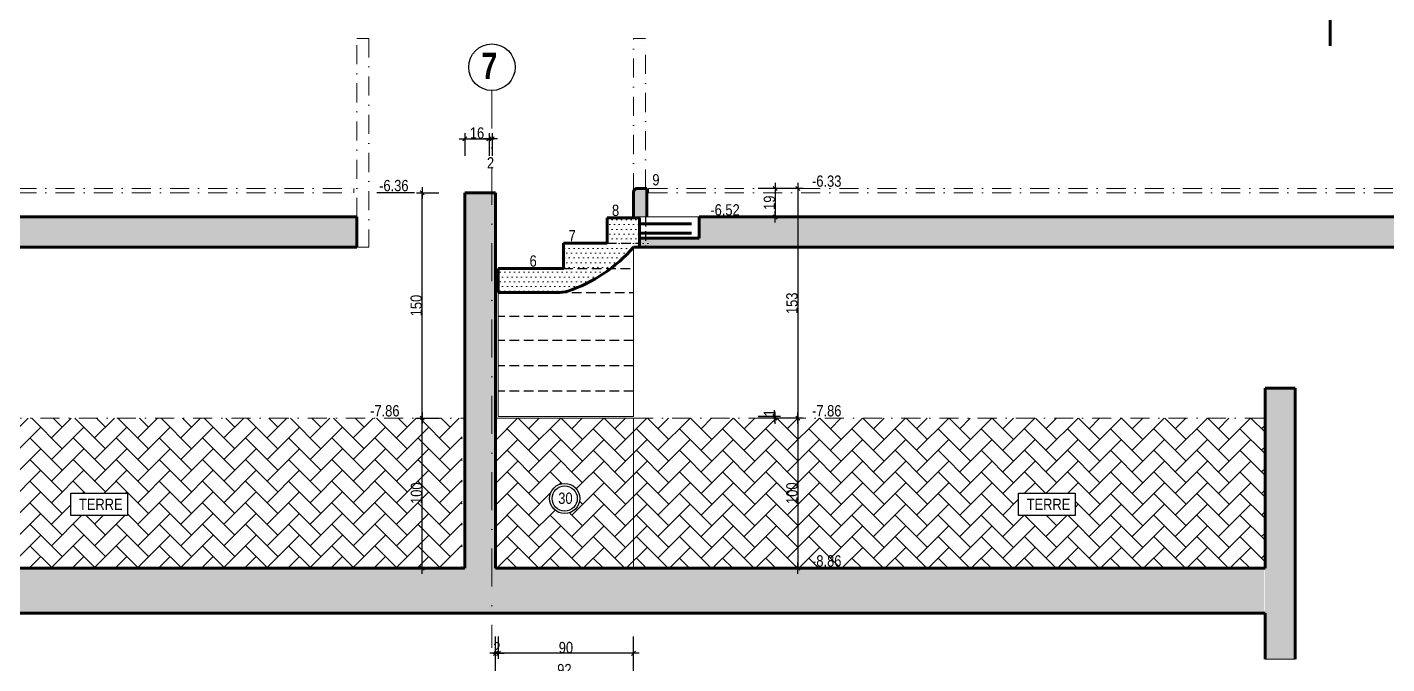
# Model space of a CAD drawing. Header units: centimetres. Extents: x 10776 to 19730, y -16504 to -13534.
# Drawn here: x 11688 to 13501, y -15426 to -14578 of the extents above; entities that cross this region are included whole.
import ezdxf
from ezdxf.enums import TextEntityAlignment as Align

# ---------------------------------------------------------------- set-up
doc = ezdxf.new("R2010")
doc.units = ezdxf.units.CM
doc.header["$PDMODE"] = 1
doc.header["$PDSIZE"] = -2
doc.linetypes.add('CACHEX2', pattern=[19.05, 12.7, -6.35])
doc.linetypes.add('TIRETPTX2', pattern=[50.8, 25.4, -12.7, 0, -12.7])
for name, color, linetype in [('01_cote_gen', 4, 'Continuous'), ('01_linteaux', 2, 'Continuous'), ('01_murs_sup', 2, 'CACHEX2'), ('01_poch_BN', 9, 'Continuous'), ('01_poch_murs', 253, 'Continuous'), ('01_texte', 230, 'Continuous'), ('AA_COTES', 2, 'Continuous')]:
    doc.layers.add(name, color=color, linetype=linetype)
doc.layers.add('01_murs_coup', color=5, linetype='Continuous', lineweight=60)
doc.layers.add('01_tram_axes', color=2, linetype='TIRETPTX2', lineweight=9)
doc.styles.add('ARIAL NA', font='ARIALN.TTF')
doc.styles.add('impact', font='impact.ttf')
doc.styles.add('STYLE2', font='ARIALN.TTF')
doc.dimstyles.new('JB25', dxfattribs={"dimscale": 0.1, "dimtxt": 150, "dimasz": 15, "dimexe": 0.1, "dimexo": 0.1, "dimgap": 0.09, "dimtad": 1, "dimdec": 1, "dimlfac": 0.5, "dimdsep": 46, "dimtxsty": 'STYLE2', "dimblk1": 'BOND_G', "dimblk2": 'BOND_D', "dimsah": 1, "dimcen": 1.5, "dimdle": 0.01, "dimse1": 1, "dimse2": 1, "dimclrd": 4, "dimclre": 2, "dimclrt": 6, "dimazin": 2, "dimtfac": 2.333333, "dimtdec": 1, "dimtix": 1, "dimtmove": 2, "dimatfit": 3, "dimldrblk": 'BOND_G', "dimfxl": 1, "dimtolj": 1, "dimtzin": 0, "dimarcsym": 0})

# ---------------------------------------------------------------- blocks, each defined once
blk = doc.blocks.new('BOND_G')
at = {"layer": 'AA_COTES', "color": 0}
for p, q in [((0, -5), (0, 15)), ((5, 0), (-5, 0)), ((1.8, 1.8), (-1.8, -1.8))]:
    blk.add_line(p, q, dxfattribs=at)
blk = doc.blocks.new('BOND_D')
at = {"layer": 'AA_COTES', "color": 0}
for p, q in [((5, 0), (-5, 0)), ((-1.8, -1.8), (1.8, 1.8)), ((0, 5), (0, -15))]:
    blk.add_line(p, q, dxfattribs=at)
blk = doc.blocks.new('*D2864')
at = {"layer": '01_poch_murs', "color": 4, "lineweight": -2, "transparency": 16777216}
blk.add_line((12214.8, -15097.5), (12214.8, -14800.5), dxfattribs=at)
at = {"layer": 'Defpoints', "color": 0, "lineweight": 0, "transparency": 16777216}
for p in [(12214.8, -14799), (12274.5, -14799), (12254.7, -15099)]:
    blk.add_point(p, dxfattribs=at)
at = {"layer": '01_poch_murs', "color": 4, "lineweight": -2, "transparency": 16777216, "xscale": 1.5, "yscale": 1.5, "zscale": 1.5}
for name, p, rotation in [('BOND_D', (12214.8, -14799), 90), ('BOND_G', (12214.8, -15099), 270)]:
    blk.add_blockref(name, p, dxfattribs=dict(at, rotation=rotation))
at = {"layer": '01_poch_murs', "color": 6, "lineweight": 0, "transparency": 16777216, "insert": (12207.1, -14949), "char_height": 15, "attachment_point": 5, "rotation": 90, "style": 'STYLE2'}
blk.add_mtext('\\A1;150', dxfattribs=at)
blk = doc.blocks.new('*D2925')
at = {"layer": '01_poch_murs', "color": 4, "lineweight": -2, "transparency": 16777216}
blk.add_line((12495.1, -15441.7), (12314.1, -15441.7), dxfattribs=at)
at = {"layer": 'Defpoints', "color": 0, "lineweight": 0, "transparency": 16777216}
for p in [(12312.6, -15299), (12496.6, -15299), (12312.6, -15441.7)]:
    blk.add_point(p, dxfattribs=at)
at = {"layer": '01_poch_murs', "color": 4, "lineweight": -2, "transparency": 16777216, "xscale": 1.5, "yscale": 1.5, "zscale": 1.5, "rotation": 180}
blk.add_blockref('BOND_D', (12312.6, -15441.7), dxfattribs=at)
at = {"layer": '01_poch_murs', "color": 4, "lineweight": -2, "transparency": 16777216, "xscale": 1.5, "yscale": 1.5, "zscale": 1.5}
blk.add_blockref('BOND_G', (12496.6, -15441.7), dxfattribs=at)
at = {"layer": '01_poch_murs', "color": 6, "lineweight": 0, "transparency": 16777216, "insert": (12404.6, -15434.1), "char_height": 15, "attachment_point": 5, "style": 'STYLE2'}
blk.add_mtext('\\A1;92', dxfattribs=at)
blk = doc.blocks.new('*D2926')
at = {"layer": '01_poch_murs', "color": 4, "lineweight": -2, "transparency": 16777216}
blk.add_line((12495.1, -15412.3), (12318.1, -15412.3), dxfattribs=at)
at = {"layer": 'Defpoints', "color": 0, "lineweight": 0, "transparency": 16777216}
for p in [(12496.6, -15299), (12316.6, -15389.8), (12316.6, -15412.3)]:
    blk.add_point(p, dxfattribs=at)
at = {"layer": '01_poch_murs', "color": 4, "lineweight": -2, "transparency": 16777216, "xscale": 1.5, "yscale": 1.5, "zscale": 1.5, "rotation": 180}
blk.add_blockref('BOND_D', (12316.6, -15412.3), dxfattribs=at)
at = {"layer": '01_poch_murs', "color": 4, "lineweight": -2, "transparency": 16777216, "xscale": 1.5, "yscale": 1.5, "zscale": 1.5}
blk.add_blockref('BOND_G', (12496.6, -15412.3), dxfattribs=at)
at = {"layer": '01_poch_murs', "color": 6, "lineweight": 0, "transparency": 16777216, "insert": (12406.6, -15404.7), "char_height": 15, "attachment_point": 5, "style": 'STYLE2'}
blk.add_mtext('\\A1;90', dxfattribs=at)
blk = doc.blocks.new('*D2865')
at = {"layer": '01_poch_murs', "color": 4, "lineweight": -2, "transparency": 16777216}
for p, q in [((12311.1, -15412.3), (12309.6, -15412.3)), ((12312.6, -15412.3), (12316.6, -15412.3)), ((12318.1, -15412.3), (12319.6, -15412.3))]:
    blk.add_line(p, q, dxfattribs=at)
at = {"layer": 'Defpoints', "color": 0, "lineweight": 0, "transparency": 16777216}
for p in [(12316.6, -15396.8), (12312.6, -15419.2), (12316.6, -15412.3)]:
    blk.add_point(p, dxfattribs=at)
at = {"layer": '01_poch_murs', "color": 4, "lineweight": -2, "transparency": 16777216, "xscale": 1.5, "yscale": 1.5, "zscale": 1.5}
blk.add_blockref('BOND_G', (12312.6, -15412.3), dxfattribs=at)
at = {"layer": '01_poch_murs', "color": 4, "lineweight": -2, "transparency": 16777216, "xscale": 1.5, "yscale": 1.5, "zscale": 1.5, "rotation": 180}
blk.add_blockref('BOND_D', (12316.6, -15412.3), dxfattribs=at)
at = {"layer": '01_poch_murs', "color": 6, "lineweight": 0, "transparency": 16777216, "insert": (12314.6, -15404.8), "char_height": 15, "attachment_point": 5, "style": 'STYLE2'}
blk.add_mtext('\\A1;2', dxfattribs=at)
blk = doc.blocks.new('*D2848')
at = {"layer": '01_cote_gen', "color": 4, "lineweight": -2, "transparency": 16777216}
blk.add_line((12715.6, -14794.5), (12715.6, -15097.5), dxfattribs=at)
at = {"layer": 'Defpoints', "color": 0, "lineweight": 0, "transparency": 16777216}
for p in [(12737.4, -14793), (12715.6, -15099), (12737.4, -15099)]:
    blk.add_point(p, dxfattribs=at)
at = {"layer": '01_cote_gen', "color": 4, "lineweight": -2, "transparency": 16777216, "xscale": 1.5, "yscale": 1.5, "zscale": 1.5}
for name, p, rotation in [('BOND_G', (12715.6, -14793), 90), ('BOND_D', (12715.6, -15099), 270)]:
    blk.add_blockref(name, p, dxfattribs=dict(at, rotation=rotation))
at = {"layer": '01_cote_gen', "color": 6, "lineweight": 0, "transparency": 16777216, "insert": (12708, -14946), "char_height": 15, "attachment_point": 5, "rotation": 90, "style": 'STYLE2'}
blk.add_mtext('\\A1;153', dxfattribs=at)
blk = doc.blocks.new('*D2849')
at = {"layer": '01_cote_gen', "color": 4, "lineweight": -2, "transparency": 16777216}
blk.add_line((12715.6, -15100.5), (12715.6, -15297.5), dxfattribs=at)
at = {"layer": 'Defpoints', "color": 0, "lineweight": 0, "transparency": 16777216}
for p in [(12693.1, -15099), (12693.1, -15299), (12715.6, -15299)]:
    blk.add_point(p, dxfattribs=at)
at = {"layer": '01_cote_gen', "color": 4, "lineweight": -2, "transparency": 16777216, "xscale": 1.5, "yscale": 1.5, "zscale": 1.5}
for name, p, rotation in [('BOND_G', (12715.6, -15099), 90), ('BOND_D', (12715.6, -15299), 270)]:
    blk.add_blockref(name, p, dxfattribs=dict(at, rotation=rotation))
at = {"layer": '01_cote_gen', "color": 6, "lineweight": 0, "transparency": 16777216, "insert": (12708, -15199), "char_height": 15, "attachment_point": 5, "rotation": 90, "style": 'STYLE2'}
blk.add_mtext('\\A1;100', dxfattribs=at)
blk = doc.blocks.new('*D2921')
at = {"layer": '01_cote_gen', "color": 4, "lineweight": -2, "transparency": 16777216}
blk.add_line((12215.1, -15297.5), (12215.1, -15100.5), dxfattribs=at)
at = {"layer": 'Defpoints', "color": 0, "lineweight": 0, "transparency": 16777216}
for p in [(12215.1, -15099), (12258.4, -15099), (12272, -15299)]:
    blk.add_point(p, dxfattribs=at)
at = {"layer": '01_cote_gen', "color": 4, "lineweight": -2, "transparency": 16777216, "xscale": 1.5, "yscale": 1.5, "zscale": 1.5}
for name, p, rotation in [('BOND_D', (12215.1, -15099), 90), ('BOND_G', (12215.1, -15299), 270)]:
    blk.add_blockref(name, p, dxfattribs=dict(at, rotation=rotation))
at = {"layer": '01_cote_gen', "color": 6, "lineweight": 0, "transparency": 16777216, "insert": (12207.4, -15199), "char_height": 15, "attachment_point": 5, "rotation": 90, "style": 'STYLE2'}
blk.add_mtext('\\A1;100', dxfattribs=at)
blk = doc.blocks.new('*D2850')
at = {"layer": '01_cote_gen', "color": 4, "lineweight": -2, "transparency": 16777216}
blk.add_line((12685.6, -14794.5), (12685.6, -14829.5), dxfattribs=at)
at = {"layer": 'Defpoints', "color": 0, "lineweight": 0, "transparency": 16777216}
for p in [(12658.8, -14793), (12658.8, -14831), (12685.6, -14831)]:
    blk.add_point(p, dxfattribs=at)
at = {"layer": '01_cote_gen', "color": 4, "lineweight": -2, "transparency": 16777216, "xscale": 1.5, "yscale": 1.5, "zscale": 1.5}
for name, p, rotation in [('BOND_G', (12685.6, -14793), 90), ('BOND_D', (12685.6, -14831), 270)]:
    blk.add_blockref(name, p, dxfattribs=dict(at, rotation=rotation))
at = {"layer": '01_cote_gen', "color": 6, "lineweight": 0, "transparency": 16777216, "insert": (12677.9, -14812), "char_height": 15, "attachment_point": 5, "rotation": 90, "style": 'STYLE2'}
blk.add_mtext('\\A1;19', dxfattribs=at)
blk = doc.blocks.new('*D2922')
at = {"layer": '01_cote_gen', "color": 4, "lineweight": -2, "transparency": 16777216}
for p, q in [((12685.3, -15095.5), (12685.3, -15094)), ((12685.3, -15099), (12685.3, -15097)), ((12685.3, -15100.5), (12685.3, -15102))]:
    blk.add_line(p, q, dxfattribs=at)
at = {"layer": 'Defpoints', "color": 0, "lineweight": 0, "transparency": 16777216}
for p in [(12496.6, -15097), (12685.3, -15097), (12496.6, -15099)]:
    blk.add_point(p, dxfattribs=at)
at = {"layer": '01_cote_gen', "color": 4, "lineweight": -2, "transparency": 16777216, "xscale": 1.5, "yscale": 1.5, "zscale": 1.5}
for name, p, rotation in [('BOND_D', (12685.3, -15097), 270), ('BOND_G', (12685.3, -15099), 90)]:
    blk.add_blockref(name, p, dxfattribs=dict(at, rotation=rotation))
at = {"layer": '01_cote_gen', "color": 6, "lineweight": 0, "transparency": 16777216, "insert": (12677.8, -15092), "char_height": 15, "attachment_point": 5, "rotation": 90, "style": 'STYLE2'}
blk.add_mtext('\\A1;1', dxfattribs=at)
blk = doc.blocks.new('*D2996')
at = {"layer": '01_cote_gen', "color": 4, "lineweight": -2, "transparency": 16777216}
blk.add_line((12273.5, -14726.9), (12302.6, -14726.9), dxfattribs=at)
at = {"layer": 'Defpoints', "color": 0, "lineweight": 0, "transparency": 16777216}
for p in [(12304.1, -14726.9), (12272, -14799), (12304.1, -14799)]:
    blk.add_point(p, dxfattribs=at)
at = {"layer": '01_cote_gen', "color": 4, "lineweight": -2, "transparency": 16777216, "xscale": 1.5, "yscale": 1.5, "zscale": 1.5, "rotation": 180}
blk.add_blockref('BOND_G', (12272, -14726.9), dxfattribs=at)
at = {"layer": '01_cote_gen', "color": 4, "lineweight": -2, "transparency": 16777216, "xscale": 1.5, "yscale": 1.5, "zscale": 1.5}
blk.add_blockref('BOND_D', (12304.1, -14726.9), dxfattribs=at)
at = {"layer": '01_cote_gen', "color": 6, "lineweight": 0, "transparency": 16777216, "insert": (12288.1, -14719.2), "char_height": 15, "attachment_point": 5, "style": 'STYLE2'}
blk.add_mtext('\\A1;16', dxfattribs=at)
blk = doc.blocks.new('*D2997')
at = {"layer": '01_cote_gen', "color": 4, "lineweight": -2, "transparency": 16777216}
blk.add_line((12305.6, -14726.9), (12306.6, -14726.9), dxfattribs=at)
at = {"layer": 'Defpoints', "color": 0, "lineweight": 0, "transparency": 16777216}
for p in [(12308.1, -14726.9), (12304.1, -14799), (12308.1, -14899.5)]:
    blk.add_point(p, dxfattribs=at)
at = {"layer": '01_cote_gen', "color": 4, "lineweight": -2, "transparency": 16777216, "xscale": 1.5, "yscale": 1.5, "zscale": 1.5, "rotation": 180}
blk.add_blockref('BOND_G', (12304.1, -14726.9), dxfattribs=at)
at = {"layer": '01_cote_gen', "color": 4, "lineweight": -2, "transparency": 16777216, "xscale": 1.5, "yscale": 1.5, "zscale": 1.5}
blk.add_blockref('BOND_D', (12308.1, -14726.9), dxfattribs=at)
at = {"layer": '01_cote_gen', "color": 6, "lineweight": 0, "transparency": 16777216, "insert": (12306.1, -14758.9), "char_height": 15, "attachment_point": 5, "style": 'STYLE2'}
blk.add_mtext('\\A1;2', dxfattribs=at)

msp = doc.modelspace()

# ---------------------------------------------------------------- hatches: boundary and pattern name
at = {"layer": '01_poch_BN', "lineweight": 0}
h = msp.add_hatch(color=256, dxfattribs=at)
h.dxf.hatch_style = 1
h.paths.add_polyline_path([(12307.96, -14799.02), (12272.02, -14799.02), (12272.02, -15299.02), (11165.96, -15299.02), (11165.96, -14799.02), (11149.96, -14799.02), (11149.96, -15359.02), (12307.96, -15359.02)])
h.paths.add_polyline_path([(11149.96, -14799.02), (11133.87, -14799.02), (11133.87, -15359.02), (11149.96, -15359.02)])
h = msp.add_hatch(color=256, dxfattribs=at)
h.dxf.hatch_style = 1
h.paths.add_polyline_path([(13337.74, -15299.02), (12312.62, -15299.02), (12312.62, -14799.02), (12307.96, -14799.02), (12307.96, -15359.02), (13337.74, -15359.02)])
h = msp.add_hatch(color=256, dxfattribs=at)
h.dxf.hatch_style = 1
h.paths.add_polyline_path([(12514.65, -14793.02), (12501.66, -14793.02, 0.4149604), (12496.66, -14798.03), (12496.75, -14832.06), (12504.65, -14832.06), (12504.65, -14831.02), (12514.65, -14831.02)])
h = msp.add_hatch(color=256, dxfattribs=at)
h.dxf.hatch_style = 1
h.paths.add_polyline_path([(12127.9, -14831.02), (11437.9, -14831.02), (11437.9, -14859.02), (11357.9, -14859.02), (11357.9, -14871.02), (12127.9, -14871.02)])
h.paths.add_polyline_path([(11357.9, -14859.02), (11357.9, -14871.02)], flags=17)
h = msp.add_hatch(dxfattribs=at)
h.set_pattern_fill('DOTS', color=2, scale=4)
h.set_pattern_definition([(0, (0, -5239.94), (3.175, 6.35), [0, -6.35])])
h.paths.add_polyline_path([(12504.65, -14832.06), (12461.42, -14832.06), (12461.42, -14865.8), (12504.65, -14865.8)])
edge = h.paths.add_edge_path()
edge.add_arc((12349.26, -14745.77), 193.41, 307.34215, 319.64118)
edge.add_line((12496.65, -14871.02), (12520.65, -14871.02))
edge.add_line((12520.65, -14871.02), (12520.65, -14865.8))
edge.add_line((12520.65, -14865.8), (12469.42, -14865.8))
edge.add_line((12469.42, -14865.8), (12403.21, -14865.8))
edge.add_line((12403.21, -14865.8), (12403.21, -14899.54))
edge.add_line((12403.21, -14899.54), (12466.58, -14899.54))
edge = h.paths.add_edge_path()
edge.add_arc((12349.26, -14745.77), 193.41, 288.00434, 307.34215)
edge.add_line((12466.58, -14899.54), (12316.45, -14899.54))
edge.add_line((12316.45, -14899.54), (12316.45, -14931.54))
edge.add_line((12316.45, -14931.54), (12395.66, -14931.54))
edge.add_arc((12395.66, -14881.54), 50, 270, 285.46476)
edge.add_arc((12343.38, -14693.03), 245.62, 285.49195, 285.50585)
h = msp.add_hatch(color=256, dxfattribs=at)
h.dxf.hatch_style = 1
h.paths.add_polyline_path([(13776.65, -14831.02), (12584.45, -14831.02), (12584.45, -14859.02), (12504.65, -14859.02), (12504.65, -14871.02), (13776.65, -14871.02)])
h = msp.add_hatch(color=256, dxfattribs=at)
h.dxf.hatch_style = 1
h.paths.add_polyline_path([(13378.62, -15059.02), (13338.62, -15059.02), (13338.62, -15419.94), (13378.62, -15419.94)])
at = {"layer": '01_poch_murs', "lineweight": 0}
h = msp.add_hatch(dxfattribs=at)
h.set_pattern_fill('AR-HBONE', color=256, scale=0.2)
h.set_pattern_definition([(45, (-3.8, -5239.94), (3e-15, 28.73682), [60.96, -20.32]), (135, (10.568, -5225.572), (3e-15, 28.73682), [60.96, -20.32])])
h.paths.add_polyline_path([(12268.22, -15099.02), (11329.9, -15099.02), (11329.9, -15299.02), (12268.22, -15299.02)])
h.paths.add_polyline_path([(11822.07, -15228.91), (11746.65, -15228.91), (11746.65, -15198.97), (11822.07, -15198.97)], flags=16)
h.paths.add_polyline_path([(11329.9, -15099.02), (11162.16, -15099.02), (11162.16, -15299.02), (11329.9, -15299.02)])
h.paths.add_polyline_path([(11257.72, -15206, -1), (11217.5, -15206, -1)], flags=16)
h.paths.add_polyline_path([(11254.41, -15206, -1), (11220.82, -15206, -1)], flags=0)
h.paths.add_polyline_path([(12216.25, -15217.6), (12216.25, -15181.43), (12185.02, -15181.43), (12185.02, -15217.6)], flags=24)
h.paths.add_polyline_path([(11565.81, -15217.6), (11565.81, -15181.43), (11534.58, -15181.43), (11534.58, -15217.6)], flags=24)
h.paths.add_polyline_path([(11573.21, -15300.76), (11620.04, -15300.76), (11620.04, -15277.79), (11573.21, -15277.79)], flags=9)
h.paths.add_polyline_path([(11753.64, -15225.04), (11819.36, -15225.04), (11819.36, -15202.54), (11753.64, -15202.54)], flags=8)
h.paths.add_polyline_path([(11225.19, -15217.27), (11251.96, -15217.27), (11251.96, -15194.3), (11225.19, -15194.3)], flags=8)
h = msp.add_hatch(dxfattribs=at)
h.set_pattern_fill('AR-HBONE', color=256, scale=0.2)
h.set_pattern_definition([(45, (0, -5141.477), (3e-15, 28.73682), [60.96, -20.32]), (135, (14.368, -5127.109), (3e-15, 28.73682), [60.96, -20.32])])
h.paths.add_polyline_path([(13338.62, -15099.02), (12512.65, -15099.02), (12512.65, -15299.02), (13338.62, -15299.02)])
h.paths.add_polyline_path([(13010.09, -15198.97), (13085.51, -15198.97), (13085.51, -15228.91), (13010.09, -15228.91)], flags=16)
h.paths.add_polyline_path([(12512.65, -15099.02), (12312.62, -15099.02), (12312.62, -15299.02), (12512.65, -15299.02)])
h.paths.add_polyline_path([(12425.08, -15206, -1), (12384.86, -15206, -1)], flags=16)
h.paths.add_polyline_path([(12421.76, -15206, -1), (12388.17, -15206, -1)], flags=0)
h.paths.add_polyline_path([(12723.48, -15217.6), (12723.48, -15181.43), (12692.25, -15181.43), (12692.25, -15217.6)], flags=24)
h.paths.add_polyline_path([(13017.08, -15225.04), (13082.8, -15225.04), (13082.8, -15202.54), (13017.08, -15202.54)], flags=8)
h.paths.add_polyline_path([(12730.89, -15300.76), (12777.72, -15300.76), (12777.72, -15277.79), (12730.89, -15277.79)], flags=9)
h.paths.add_polyline_path([(12392.55, -15217.27), (12419.32, -15217.27), (12419.32, -15194.3), (12392.55, -15194.3)], flags=8)

# ---------------------------------------------------------------- linework, layer by layer
at = {"layer": '01_linteaux', "lineweight": 0}
for p, q in [((12584.45, -14831.02), (12504.65, -14831.02)), ((12504.65, -14832.06), (12504.65, -14831.02)), ((12496.65, -14871.02), (12496.65, -15097.02)), ((12316.45, -14931.54), (12316.45, -15097.02)), ((12316.45, -15097.02), (12496.65, -15097.02)), ((12496.65, -15099.02), (12312.62, -15099.02)), ((12496.65, -15099.02), (12496.65, -15299.02))]:
    msp.add_line(p, q, dxfattribs=at)
at = {"layer": '01_murs_coup'}
for p, q in [((13425.62, -13655.84), (13425.62, -14603.01)), ((12272.02, -14799.02), (12272.02, -15299.02)), ((12312.62, -14799.02), (12272.02, -14799.02)), ((12312.62, -14799.02), (12312.62, -15299.02)), ((12496.75, -14832.06), (12496.66, -14798.03)), ((12514.65, -14793.02), (12501.66, -14793.02)), ((12514.65, -14831.02), (12514.65, -14793.02)), ((11437.9, -14831.02), (12127.9, -14831.02)), ((12127.9, -14831.02), (12127.9, -14871.02)), ((12461.42, -14832.06), (12461.42, -14865.8)), ((12504.65, -14832.06), (12461.42, -14832.06)), ((12504.65, -14832.06), (12504.65, -14871.02)), ((12504.65, -14839.92), (12573.94, -14839.92)), ((12584.45, -14831.02), (13776.65, -14831.02)), ((12584.45, -14831.02), (12584.45, -14859.02)), ((12504.65, -14852.68), (12573.94, -14852.68)), ((12584.45, -14859.02), (12504.65, -14859.02)), ((11357.9, -14871.02), (12127.9, -14871.02)), ((12403.21, -14865.8), (12403.21, -14899.54)), ((12461.42, -14865.8), (12403.21, -14865.8)), ((12504.65, -14871.02), (12496.65, -14871.02)), ((12504.65, -14871.02), (13776.65, -14871.02)), ((12403.21, -14899.54), (12316.45, -14899.54)), ((12316.45, -14899.54), (12316.45, -14931.54)), ((12395.66, -14931.54), (12316.45, -14931.54)), ((13338.62, -15059.02), (13338.62, -15299.02)), ((13378.62, -15059.02), (13338.62, -15059.02)), ((13378.62, -15059.02), (13378.62, -15419.94)), ((11165.96, -15299.02), (12272.02, -15299.02)), ((12312.62, -15299.02), (13338.62, -15299.02)), ((11133.87, -15359.02), (13338.62, -15359.02)), ((13338.62, -15359.02), (13338.62, -15419.94))]:
    msp.add_line(p, q, dxfattribs=at)
for centre, radius, start, end in [((12501.66, -14798.02), 5, 90, 180.14605), ((12349.26, -14745.77), 193.41, 288.00434, 319.64118), ((12395.66, -14881.54), 50, 270, 285.53304)]:
    msp.add_arc(centre, radius, start, end, dxfattribs=at)
at = {"layer": '01_murs_sup'}
for p, q in [((12512.65, -14831.02), (12512.65, -14871.02)), ((12461.42, -14865.8), (12504.65, -14865.8)), ((12403.21, -14899.54), (12496.65, -14899.54)), ((12395.66, -14931.54), (12496.65, -14931.54)), ((12496.65, -14963.54), (12316.45, -14963.54)), ((12496.65, -14995.54), (12316.45, -14995.54)), ((12496.65, -15029.28), (12316.45, -15029.28)), ((12496.65, -15063.02), (12316.45, -15063.02))]:
    msp.add_line(p, q, dxfattribs=at)
at = {"layer": '01_poch_BN', "lineweight": 0}
msp.add_line((13338.62, -15419.94), (13378.62, -15419.94), dxfattribs=at)
at = {"layer": '01_texte'}
msp.add_line((12204.89, -14799.02), (12154.36, -14799.02), dxfattribs=at)
for points in [[(11746.65, -15198.97), (11822.07, -15198.97), (11822.07, -15228.91), (11746.65, -15228.91)], [(13010.09, -15198.97), (13085.51, -15198.97), (13085.51, -15228.91), (13010.09, -15228.91)]]:
    msp.add_lwpolyline(points, close=True, dxfattribs=at)
for centre, radius in [((12307.96, -14631.5), 30.98), ((12404.97, -15206), 20.11), ((12404.97, -15206), 16.79)]:
    msp.add_circle(centre, radius, dxfattribs=at)
at = {"layer": '01_tram_axes'}
for p, q in [((12127.9, -14593.02), (12143.9, -14593.02)), ((12127.9, -14831.02), (12127.9, -14593.02)), ((12143.9, -14593.02), (12143.9, -14871.02)), ((12512.65, -14593.02), (12496.65, -14593.02)), ((12496.66, -14798.02), (12496.65, -14593.02)), ((12512.65, -14793.02), (12512.65, -14593.02)), ((11369.9, -14793.02), (12123.9, -14793.02)), ((11369.9, -14799.02), (12123.9, -14799.02)), ((12123.9, -14799.02), (12123.9, -14793.02)), ((12516.65, -14793.02), (13772.65, -14793.02)), ((12516.65, -14799.02), (12516.65, -14793.02)), ((12516.65, -14799.02), (13772.65, -14799.02)), ((12127.9, -14871.02), (12143.9, -14871.02)), ((11349.9, -15099.02), (12272.02, -15099.02)), ((12344.71, -15099.02), (13338.62, -15099.02))]:
    msp.add_line(p, q, dxfattribs=at)
at = {"layer": '01_tram_axes', "ltscale": 2}
msp.add_line((12307.96, -14662.48), (12307.96, -15405.09), dxfattribs=at)

# ---------------------------------------------------------------- texts
at = {"layer": '01_texte', "style": 'impact'}
msp.add_text('7', height=35, dxfattribs=at).set_placement((12304.62, -14629.62), align=Align.MIDDLE_CENTER)
at = {"layer": '01_texte', "style": 'ARIAL NA'}
for s, p in [('-6.36', (12157.6, -14796.68)), ('9', (12521.86, -14788.87)), ('-6.33', (12734.72, -14790.68)), ('8', (12467.99, -14829.66)), ('-6.52', (12599.14, -14829.03)), ('7', (12410.24, -14863.4)), ('6', (12358.11, -14897.14)), ('-7.86', (12145.61, -15096.68)), ('-7.86', (12734.72, -15096.68)), ('TERRE', (11757.39, -15221.29)), ('30', (12396.38, -15213.19)), ('TERRE', (13020.83, -15221.29)), ('-8.86', (12734.72, -15296.68))]:
    msp.add_text(s, height=15, dxfattribs=at).set_placement(p)

# ---------------------------------------------------------------- dimensions: what is measured, and where the dimension line sits
at = {"layer": '01_cote_gen', "lineweight": 0}
dim = msp.add_linear_dim(base=(12304.1164, -14726.9121), p1=(12272.0187, -14799.0162), p2=(12304.1164, -14799.0162), dimstyle='JB25', dxfattribs=at)
dim.commit()
dim.dimension.update_dxf_attribs({"geometry": '*D2996', "text_midpoint": (12288.0675, -14719.2445)})
dim = msp.add_linear_dim(base=(12308.12, -14726.91), p1=(12304.12, -14799.02), p2=(12308.12, -14899.54), dimstyle='JB25', dxfattribs=at)
dim.commit()
dim.dimension.update_dxf_attribs({"geometry": '*D2997', "text_midpoint": (12306.12, -14758.87), "dimtype": 160})
for base, p1, p2, picture, middle in [((12685.59, -14831.02), (12658.85, -14793.02), (12658.85, -14831.02), '*D2850', (12677.92, -14812.02)), ((12715.62, -15099.02), (12737.42, -14793.02), (12737.42, -15099.02), '*D2848', (12707.95, -14946.02)), ((12215.11, -15099.02), (12272.02, -15299.02), (12258.36, -15099.02), '*D2921', (12207.44, -15199.02)), ((12715.62, -15299.02), (12693.12, -15099.02), (12693.12, -15299.02), '*D2849', (12707.95, -15199.02))]:
    dim = msp.add_linear_dim(base=base, p1=p1, p2=p2, angle=90, dimstyle='JB25', dxfattribs=at)
    dim.commit()
    dim.dimension.update_dxf_attribs({"geometry": picture, "text_midpoint": middle})
dim = msp.add_linear_dim(base=(12685.32, -15097.02), p1=(12496.65, -15099.02), p2=(12496.65, -15097.02), angle=90, dimstyle='JB25', dxfattribs=at)
dim.commit()
dim.dimension.update_dxf_attribs({"geometry": '*D2922', "text_midpoint": (12677.78, -15091.96), "dimtype": 160})
at = {"layer": '01_poch_murs', "lineweight": 0}
dim = msp.add_linear_dim(base=(12214.81, -14799.02), p1=(12254.68, -15099.02), p2=(12274.53, -14799.02), angle=90, dimstyle='JB25', dxfattribs=at)
dim.commit()
dim.dimension.update_dxf_attribs({"geometry": '*D2864', "text_midpoint": (12207.15, -14949.02)})
for base, p1, p2, picture, middle in [((12312.62, -15441.72), (12496.65, -15299.02), (12312.62, -15299.02), '*D2925', (12404.63, -15434.05)), ((12316.65, -15412.33), (12496.65, -15299.02), (12316.65, -15389.83), '*D2926', (12406.65, -15404.66)), ((12316.65, -15412.33), (12312.62, -15419.22), (12316.65, -15396.82), '*D2865', (12314.63, -15404.79))]:
    dim = msp.add_linear_dim(base=base, p1=p1, p2=p2, dimstyle='JB25', dxfattribs=at)
    dim.commit()
    dim.dimension.update_dxf_attribs({"geometry": picture, "text_midpoint": middle})

doc.saveas('drawing.dxf')
